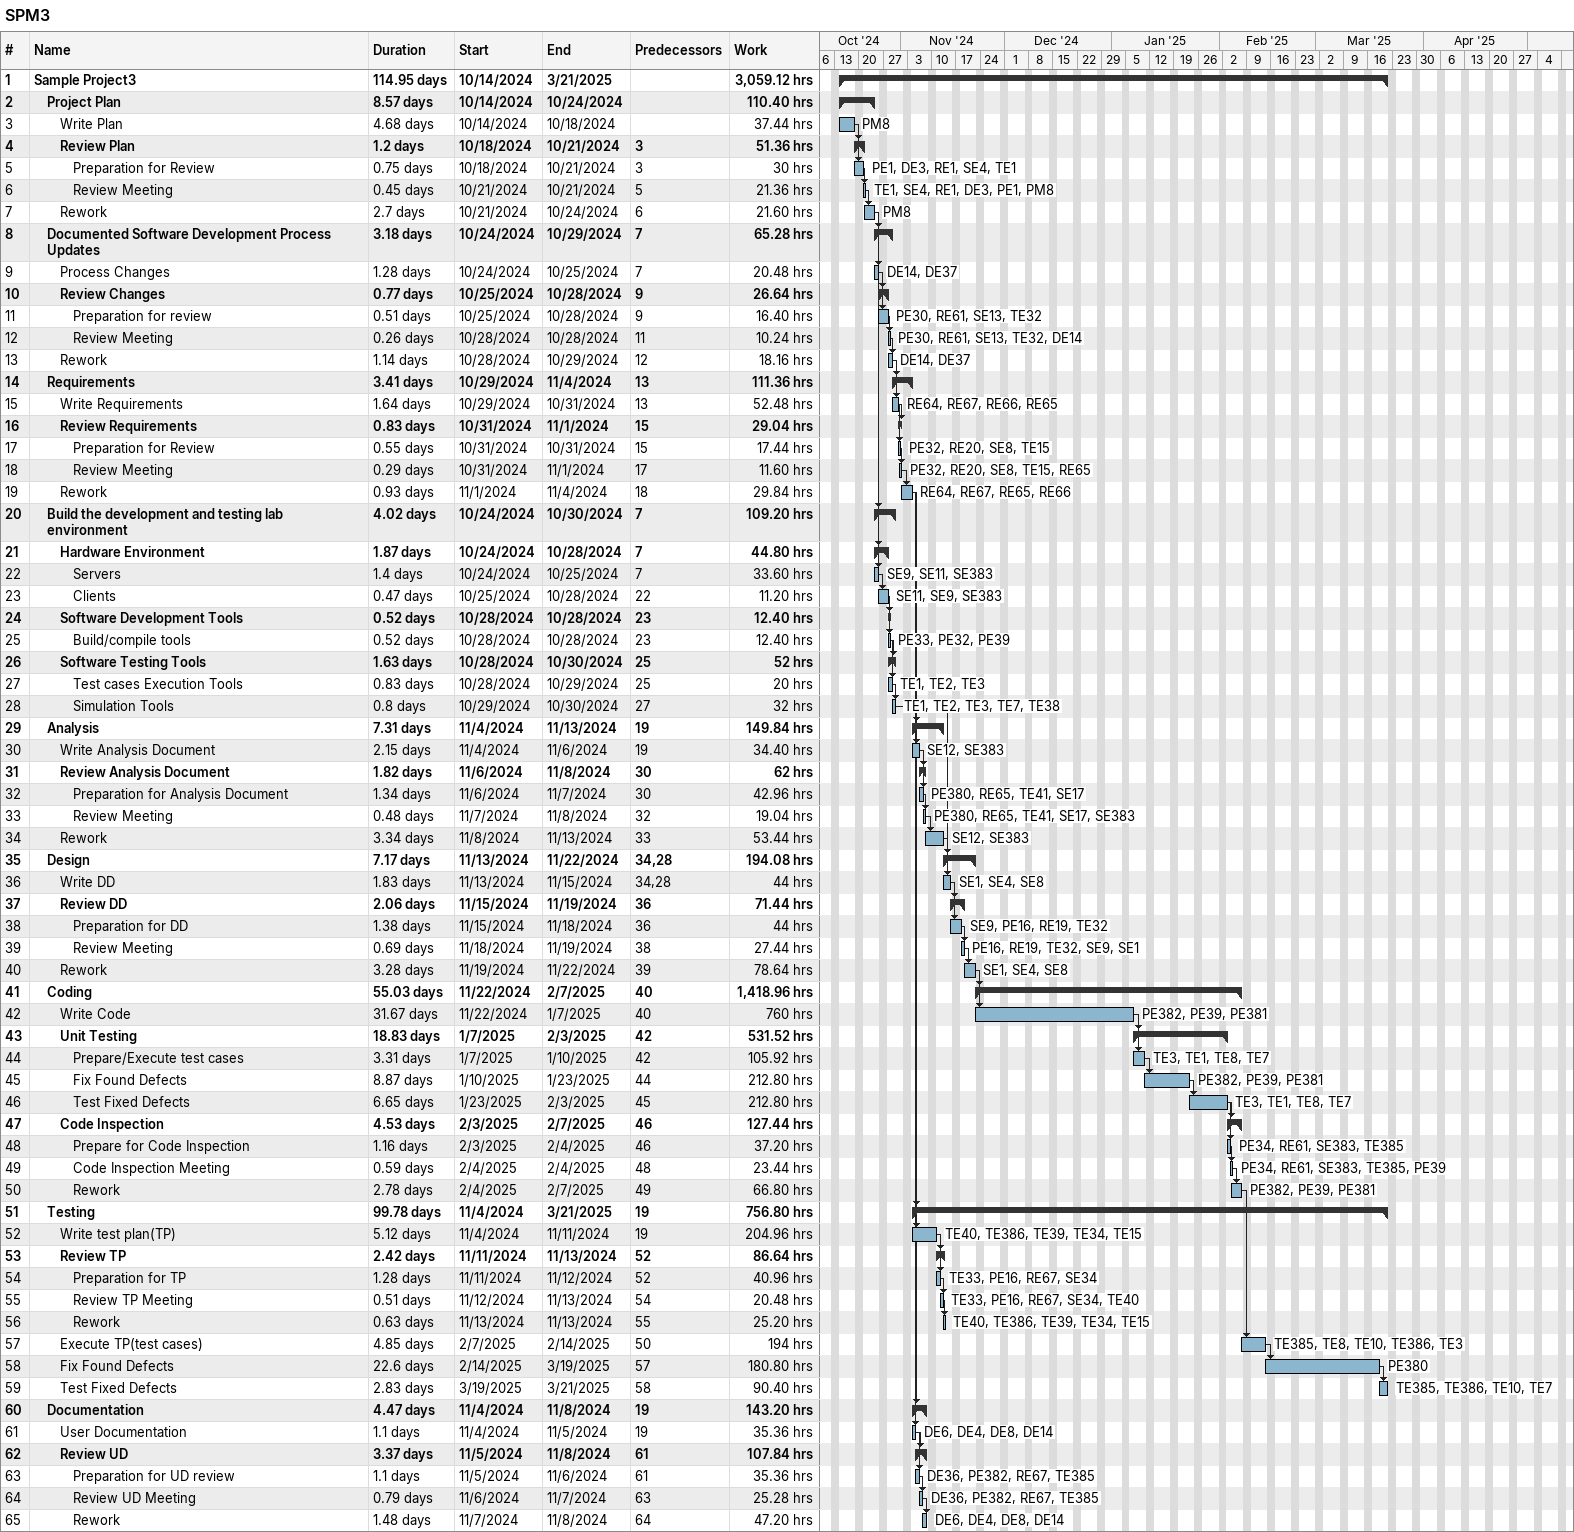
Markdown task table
SPM3

| ID | Level | Task | Duration | Start | Finish | Predecessors | Resources | Work (h) |
|---|---|---|---|---|---|---|---|---|
| 1 | 1 | **Sample Project3** | 114.95d | 2024-10-14 | 2025-03-21 |  |  | 3059.12 |
| 2 | 2 | **Project Plan** | 8.57d | 2024-10-14 | 2024-10-24 |  |  | 110.40 |
| 3 | 3 | Write Plan | 4.68d | 2024-10-14 | 2024-10-18 |  | PM8 | 37.44 |
| 4 | 3 | **Review Plan** | 1.2d | 2024-10-18 | 2024-10-21 | 3 |  | 51.36 |
| 5 | 4 | Preparation for Review | 0.75d | 2024-10-18 | 2024-10-21 | 3 | PE1, DE3, RE1, SE4, TE1 | 30 |
| 6 | 4 | Review Meeting | 0.45d | 2024-10-21 | 2024-10-21 | 5 | TE1, SE4, RE1, DE3, PE1, PM8 | 21.36 |
| 7 | 3 | Rework | 2.7d | 2024-10-21 | 2024-10-24 | 6 | PM8 | 21.60 |
| 8 | 2 | **Documented Software Development Process Updates** | 3.18d | 2024-10-24 | 2024-10-29 | 7 |  | 65.28 |
| 9 | 3 | Process Changes | 1.28d | 2024-10-24 | 2024-10-25 | 7 | DE14, DE37 | 20.48 |
| 10 | 3 | **Review Changes** | 0.77d | 2024-10-25 | 2024-10-28 | 9 |  | 26.64 |
| 11 | 4 | Preparation for review | 0.51d | 2024-10-25 | 2024-10-28 | 9 | PE30, RE61, SE13, TE32 | 16.40 |
| 12 | 4 | Review Meeting | 0.26d | 2024-10-28 | 2024-10-28 | 11 | PE30, RE61, SE13, TE32, DE14 | 10.24 |
| 13 | 3 | Rework | 1.14d | 2024-10-28 | 2024-10-29 | 12 | DE14, DE37 | 18.16 |
| 14 | 2 | **Requirements** | 3.41d | 2024-10-29 | 2024-11-04 | 13 |  | 111.36 |
| 15 | 3 | Write Requirements | 1.64d | 2024-10-29 | 2024-10-31 | 13 | RE64, RE67, RE66, RE65 | 52.48 |
| 16 | 3 | **Review Requirements** | 0.83d | 2024-10-31 | 2024-11-01 | 15 |  | 29.04 |
| 17 | 4 | Preparation for Review | 0.55d | 2024-10-31 | 2024-10-31 | 15 | PE32, RE20, SE8, TE15 | 17.44 |
| 18 | 4 | Review Meeting | 0.29d | 2024-10-31 | 2024-11-01 | 17 | PE32, RE20, SE8, TE15, RE65 | 11.60 |
| 19 | 3 | Rework | 0.93d | 2024-11-01 | 2024-11-04 | 18 | RE64, RE67, RE65, RE66 | 29.84 |
| 20 | 2 | **Build the development and testing lab environment** | 4.02d | 2024-10-24 | 2024-10-30 | 7 |  | 109.20 |
| 21 | 3 | **Hardware Environment** | 1.87d | 2024-10-24 | 2024-10-28 | 7 |  | 44.80 |
| 22 | 4 | Servers | 1.4d | 2024-10-24 | 2024-10-25 | 7 | SE9, SE11, SE383 | 33.60 |
| 23 | 4 | Clients | 0.47d | 2024-10-25 | 2024-10-28 | 22 | SE11, SE9, SE383 | 11.20 |
| 24 | 3 | **Software Development Tools** | 0.52d | 2024-10-28 | 2024-10-28 | 23 |  | 12.40 |
| 25 | 4 | Build/compile tools | 0.52d | 2024-10-28 | 2024-10-28 | 23 | PE33, PE32, PE39 | 12.40 |
| 26 | 3 | **Software Testing Tools** | 1.63d | 2024-10-28 | 2024-10-30 | 25 |  | 52 |
| 27 | 4 | Test cases Execution Tools | 0.83d | 2024-10-28 | 2024-10-29 | 25 | TE1, TE2, TE3 | 20 |
| 28 | 4 | Simulation Tools | 0.8d | 2024-10-29 | 2024-10-30 | 27 | TE1, TE2, TE3, TE7, TE38 | 32 |
| 29 | 2 | **Analysis** | 7.31d | 2024-11-04 | 2024-11-13 | 19 |  | 149.84 |
| 30 | 3 | Write Analysis Document | 2.15d | 2024-11-04 | 2024-11-06 | 19 | SE12, SE383 | 34.40 |
| 31 | 3 | **Review Analysis Document** | 1.82d | 2024-11-06 | 2024-11-08 | 30 |  | 62 |
| 32 | 4 | Preparation for Analysis Document | 1.34d | 2024-11-06 | 2024-11-07 | 30 | PE380, RE65, TE41, SE17 | 42.96 |
| 33 | 4 | Review Meeting | 0.48d | 2024-11-07 | 2024-11-08 | 32 | PE380, RE65, TE41, SE17, SE383 | 19.04 |
| 34 | 3 | Rework | 3.34d | 2024-11-08 | 2024-11-13 | 33 | SE12, SE383 | 53.44 |
| 35 | 2 | **Design** | 7.17d | 2024-11-13 | 2024-11-22 | 34, 28 |  | 194.08 |
| 36 | 3 | Write DD | 1.83d | 2024-11-13 | 2024-11-15 | 34, 28 | SE1, SE4, SE8 | 44 |
| 37 | 3 | **Review DD** | 2.06d | 2024-11-15 | 2024-11-19 | 36 |  | 71.44 |
| 38 | 4 | Preparation for DD | 1.38d | 2024-11-15 | 2024-11-18 | 36 | SE9, PE16, RE19, TE32 | 44 |
| 39 | 4 | Review Meeting | 0.69d | 2024-11-18 | 2024-11-19 | 38 | PE16, RE19, TE32, SE9, SE1 | 27.44 |
| 40 | 3 | Rework | 3.28d | 2024-11-19 | 2024-11-22 | 39 | SE1, SE4, SE8 | 78.64 |
| 41 | 2 | **Coding** | 55.03d | 2024-11-22 | 2025-02-07 | 40 |  | 1418.96 |
| 42 | 3 | Write Code | 31.67d | 2024-11-22 | 2025-01-07 | 40 | PE382, PE39, PE381 | 760 |
| 43 | 3 | **Unit Testing** | 18.83d | 2025-01-07 | 2025-02-03 | 42 |  | 531.52 |
| 44 | 4 | Prepare/Execute test cases | 3.31d | 2025-01-07 | 2025-01-10 | 42 | TE3, TE1, TE8, TE7 | 105.92 |
| 45 | 4 | Fix Found Defects | 8.87d | 2025-01-10 | 2025-01-23 | 44 | PE382, PE39, PE381 | 212.80 |
| 46 | 4 | Test Fixed Defects | 6.65d | 2025-01-23 | 2025-02-03 | 45 | TE3, TE1, TE8, TE7 | 212.80 |
| 47 | 3 | **Code Inspection** | 4.53d | 2025-02-03 | 2025-02-07 | 46 |  | 127.44 |
| 48 | 4 | Prepare for Code Inspection | 1.16d | 2025-02-03 | 2025-02-04 | 46 | PE34, RE61, SE383, TE385 | 37.20 |
| 49 | 4 | Code Inspection Meeting | 0.59d | 2025-02-04 | 2025-02-04 | 48 | PE34, RE61, SE383, TE385, PE39 | 23.44 |
| 50 | 4 | Rework | 2.78d | 2025-02-04 | 2025-02-07 | 49 | PE382, PE39, PE381 | 66.80 |
| 51 | 2 | **Testing** | 99.78d | 2024-11-04 | 2025-03-21 | 19 |  | 756.80 |
| 52 | 3 | Write test plan(TP) | 5.12d | 2024-11-04 | 2024-11-11 | 19 | TE40, TE386, TE39, TE34, TE15 | 204.96 |
| 53 | 3 | **Review TP** | 2.42d | 2024-11-11 | 2024-11-13 | 52 |  | 86.64 |
| 54 | 4 | Preparation for TP | 1.28d | 2024-11-11 | 2024-11-12 | 52 | TE33, PE16, RE67, SE34 | 40.96 |
| 55 | 4 | Review TP Meeting | 0.51d | 2024-11-12 | 2024-11-13 | 54 | TE33, PE16, RE67, SE34, TE40 | 20.48 |
| 56 | 4 | Rework | 0.63d | 2024-11-13 | 2024-11-13 | 55 | TE40, TE386, TE39, TE34, TE15 | 25.20 |
| 57 | 3 | Execute TP(test cases) | 4.85d | 2025-02-07 | 2025-02-14 | 50 | TE385, TE8, TE10, TE386, TE3 | 194 |
| 58 | 3 | Fix Found Defects | 22.6d | 2025-02-14 | 2025-03-19 | 57 | PE380 | 180.80 |
| 59 | 3 | Test Fixed Defects | 2.83d | 2025-03-19 | 2025-03-21 | 58 | TE385, TE386, TE10, TE7 | 90.40 |
| 60 | 2 | **Documentation** | 4.47d | 2024-11-04 | 2024-11-08 | 19 |  | 143.20 |
| 61 | 3 | User Documentation | 1.1d | 2024-11-04 | 2024-11-05 | 19 | DE6, DE4, DE8, DE14 | 35.36 |
| 62 | 3 | **Review UD** | 3.37d | 2024-11-05 | 2024-11-08 | 61 |  | 107.84 |
| 63 | 4 | Preparation for UD review | 1.1d | 2024-11-05 | 2024-11-06 | 61 | DE36, PE382, RE67, TE385 | 35.36 |
| 64 | 4 | Review UD Meeting | 0.79d | 2024-11-06 | 2024-11-07 | 63 | DE36, PE382, RE67, TE385 | 25.28 |
| 65 | 4 | Rework | 1.48d | 2024-11-07 | 2024-11-08 | 64 | DE6, DE4, DE8, DE14 | 47.20 |
